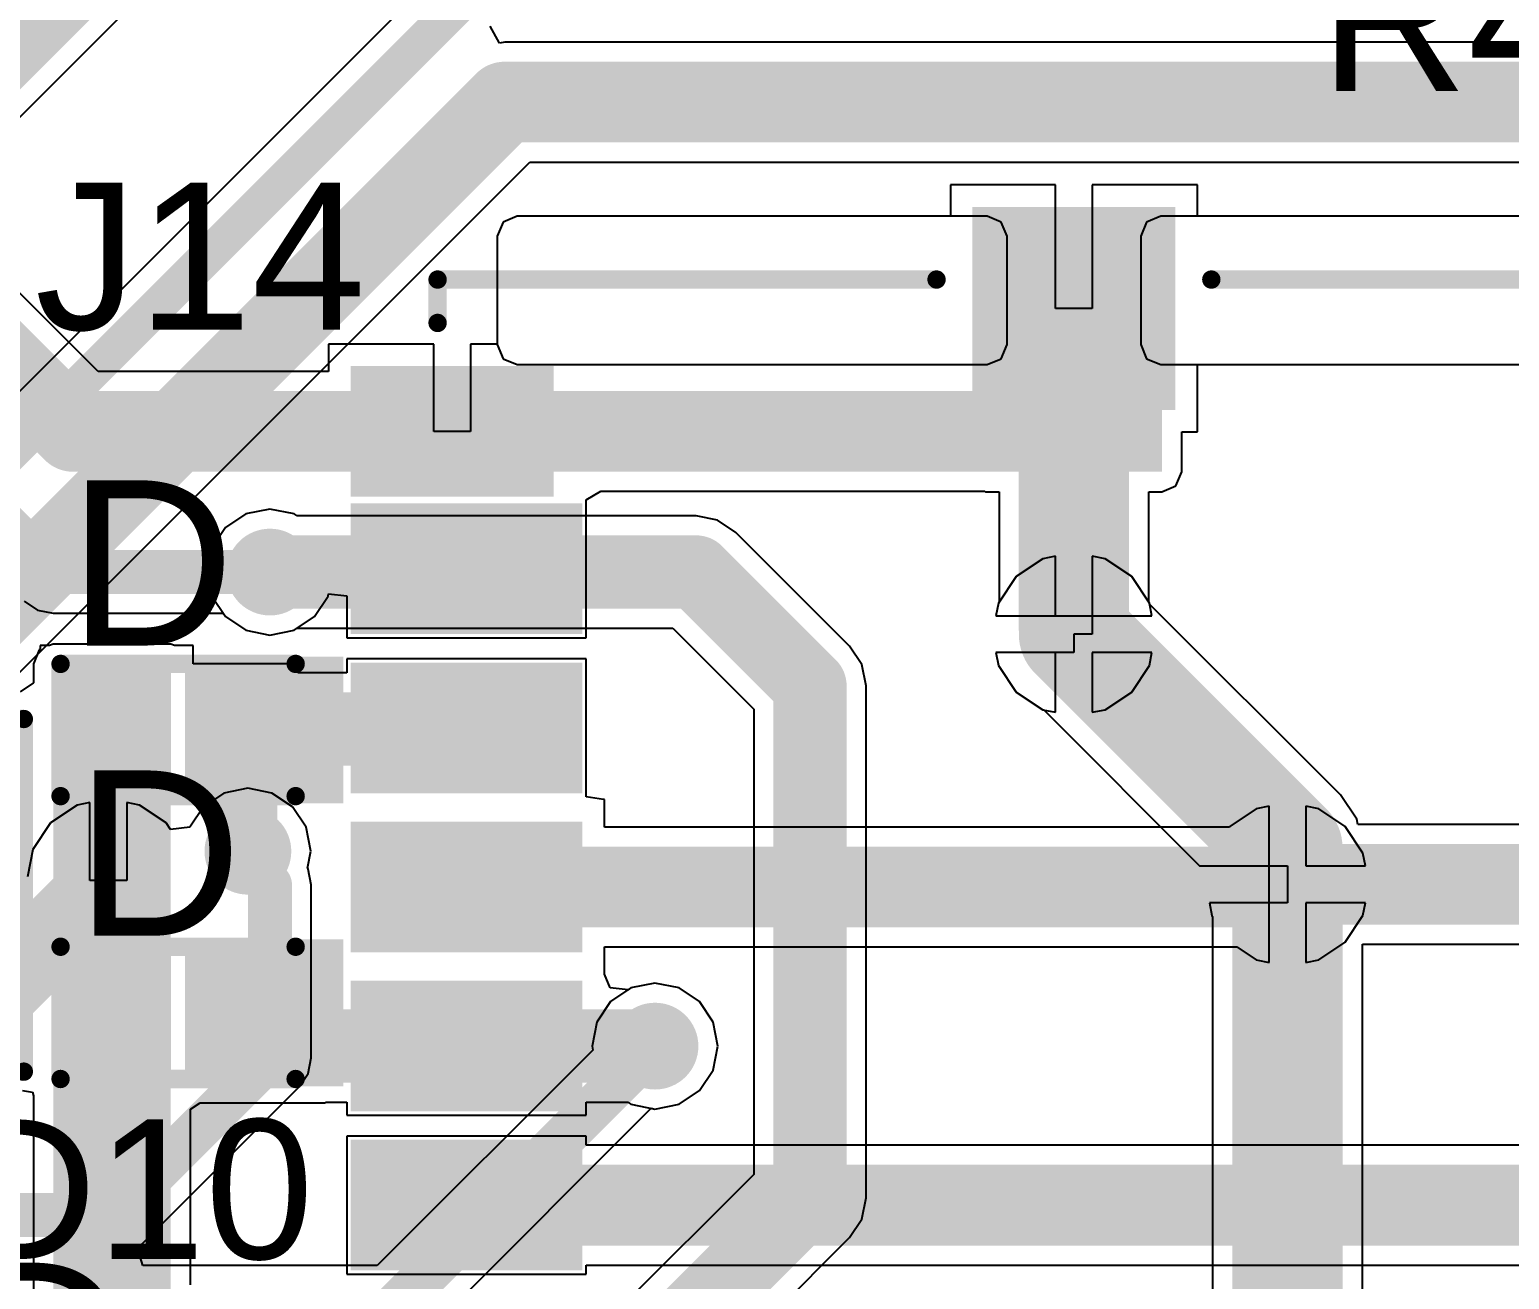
# Model space of a CAD drawing. Header units: millimetres. Extents: x -0.26 to 4.68, y -0.29 to 2.93.
# Drawn here: x 3.8586 to 4.2614, y 0.7964 to 1.1367 of the extents above; entities that cross this region are included whole.
import ezdxf

# ---------------------------------------------------------------- set-up
doc = ezdxf.new("R2010")
doc.units = ezdxf.units.MM
doc.header["$MEASUREMENT"] = 0
for name, color, linetype in [('BottomLayer', 5, 'Continuous'), ('BottomSolder', 6, 'Continuous'), ('TopLayer', 1, 'Continuous'), ('TopOverlay', 2, 'Continuous'), ('TopPaste', 8, 'Continuous'), ('TopSolder', 216, 'Continuous'), ('ViaHoleLayer', 16, 'Continuous')]:
    doc.layers.add(name, color=color, linetype=linetype)
doc.styles.add('Arial', font='arial.ttf', dxfattribs={"height": 0.2})

# ---------------------------------------------------------------- blocks, each defined once
blk = doc.blocks.new('R___0603_75')
at = {"layer": 'TopLayer'}
for points in [[(-0.015, 0.0175), (-0.015, -0.0175), (-0.045, -0.0175), (-0.045, 0.0175)], [(0.045, 0.0175), (0.045, -0.0175), (0.015, -0.0175), (0.015, 0.0175)]]:
    blk.add_hatch(color=1, dxfattribs=at).paths.add_polyline_path(points)
at = {"layer": 'TopPaste'}
for points in [[(-0.015, 0.0175), (-0.015, -0.0175), (-0.045, -0.0175), (-0.045, 0.0175)], [(0.045, 0.0175), (0.045, -0.0175), (0.015, -0.0175), (0.015, 0.0175)]]:
    blk.add_hatch(color=8, dxfattribs=at).paths.add_polyline_path(points)
at = {"layer": 'TopSolder'}
for points in [[(-0.011, 0.0215), (-0.011, -0.0215), (-0.049, -0.0215), (-0.049, 0.0215)], [(0.049, 0.0215), (0.049, -0.0215), (0.011, -0.0215), (0.011, 0.0215)]]:
    blk.add_hatch(color=216, dxfattribs=at).paths.add_polyline_path(points)
at = {"layer": 'TopOverlay', "const_width": 0.005}
for points in [[(-0.048, 0.021), (-0.048, -0.021)], [(-0.048, 0.021), (0.048, 0.021)], [(0.048, 0.021), (0.048, -0.021)], [(-0.048, -0.021), (0.048, -0.021)]]:
    blk.add_lwpolyline(points, dxfattribs=at)
at = {"layer": 'TopOverlay', "const_width": 0.0025}
for points in [[(-0.04925, 0.021, 1), (-0.04675, 0.021, 1)], [(-0.04925, 0.021, 1), (-0.04675, 0.021, 1)], [(0.04675, 0.021, 1), (0.04925, 0.021, 1)], [(0.04675, 0.021, 1), (0.04925, 0.021, 1)], [(-0.04925, -0.021, 1), (-0.04675, -0.021, 1)], [(-0.04925, -0.021, 1), (-0.04675, -0.021, 1)], [(0.04675, -0.021, 1), (0.04925, -0.021, 1)], [(0.04675, -0.021, 1), (0.04925, -0.021, 1)]]:
    blk.add_lwpolyline(points, format="xyb", close=True, dxfattribs=at)
blk = doc.blocks.new('DM3BT_DSF_PEJS_102')
at = {"layer": 'TopLayer'}
for points in [[(0.003937049999999997, 0.26574805), (0.003937050000000003, 0.32086615), (0.03149615, 0.32086615), (0.03149615, 0.26574805)], [(0.04724415, 0.26574805), (0.04724415, 0.32086615), (0.07480325, 0.32086615), (0.07480325, 0.26574805)], [(0.09055125, 0.26574805), (0.09055125, 0.32086615), (0.11811035, 0.32086615), (0.11811035, 0.26574805)], [(0.13385835, 0.26574805), (0.13385835, 0.32086615), (0.16141745, 0.32086615), (0.16141745, 0.26574805)], [(0.17716535, 0.26574805), (0.17716535, 0.32086615), (0.20472445, 0.32086615), (0.20472445, 0.26574805)], [(0.21456695, 0.27362205), (0.21456695, 0.32086615), (0.24212605, 0.32086615), (0.24212605, 0.27362205)], [(0.23818905, 0.15157475), (0.28543315, 0.15157475), (0.28543315, 0.10433065), (0.23818905, 0.10433065)]]:
    blk.add_hatch(color=1, dxfattribs=at).paths.add_polyline_path(points)
at = {"layer": 'TopPaste'}
for points in [[(0.003937049999999997, 0.26574805), (0.003937050000000003, 0.32086615), (0.03149615, 0.32086615), (0.03149615, 0.26574805)], [(0.04724415, 0.26574805), (0.04724415, 0.32086615), (0.07480325, 0.32086615), (0.07480325, 0.26574805)], [(0.09055125, 0.26574805), (0.09055125, 0.32086615), (0.11811035, 0.32086615), (0.11811035, 0.26574805)], [(0.13385835, 0.26574805), (0.13385835, 0.32086615), (0.16141745, 0.32086615), (0.16141745, 0.26574805)], [(0.17716535, 0.26574805), (0.17716535, 0.32086615), (0.20472445, 0.32086615), (0.20472445, 0.26574805)], [(0.21456695, 0.27362205), (0.21456695, 0.32086615), (0.24212605, 0.32086615), (0.24212605, 0.27362205)], [(0.23818905, 0.15157475), (0.28543315, 0.15157475), (0.28543315, 0.10433065), (0.23818905, 0.10433065)]]:
    blk.add_hatch(color=8, dxfattribs=at).paths.add_polyline_path(points)
at = {"layer": 'TopSolder'}
for points in [[(-6.295000000000291e-05, 0.26174805), (-6.294999999999708e-05, 0.32486615), (0.03549615, 0.32486615), (0.03549615, 0.26174805)], [(0.04324415, 0.26174805), (0.04324415, 0.32486615), (0.07880325, 0.32486615), (0.07880325, 0.26174805)], [(0.08655125, 0.26174805), (0.08655125, 0.32486615), (0.12211035, 0.32486615), (0.12211035, 0.26174805)], [(0.12985835, 0.26174805), (0.12985835, 0.32486615), (0.16541745, 0.32486615), (0.16541745, 0.26174805)], [(0.17316535, 0.26174805), (0.17316535, 0.32486615), (0.20872445, 0.32486615), (0.20872445, 0.26174805)], [(0.21056695, 0.26962205), (0.21056695, 0.32486615), (0.24612605, 0.32486615), (0.24612605, 0.26962205)], [(0.23418905, 0.15557475), (0.28943315, 0.15557475), (0.28943315, 0.10033065), (0.23418905, 0.10033065)]]:
    blk.add_hatch(color=216, dxfattribs=at).paths.add_polyline_path(points)
at = {"layer": 'TopOverlay', "const_width": 0.005}
for points in [[(0.2578741, 0.3011811), (0.2696851, 0.3011811)], [(0.2696851, 0.3011811), (0.2696851, 0.1653543)], [(0.2696851, 0.0905511), (0.2696851, -0.0866142)]]:
    blk.add_lwpolyline(points, dxfattribs=at)
at = {"layer": 'TopOverlay', "const_width": 0.0025}
for points in [[(0.2566241, 0.3011811, 1), (0.2591241, 0.3011811, 1)], [(0.2684351, 0.3011811, 1), (0.2709351, 0.3011811, 1)], [(0.2684351, 0.3011811, 1), (0.2709351, 0.3011811, 1)], [(0.2684351, 0.1653543, 1), (0.2709351, 0.1653543, 1)], [(0.2684351, 0.0905511, 1), (0.2709351, 0.0905511, 1)]]:
    blk.add_lwpolyline(points, format="xyb", close=True, dxfattribs=at)
blk = doc.blocks.new('DFN1006_2L__123')
at = {"layer": 'TopLayer'}
for points in [[(-0.02755905, 0.01299215), (-0.00590555, 0.01299215), (-0.00590555, -0.01299215), (-0.02755905, -0.01299215)], [(0.00590555, 0.01299215), (0.02755905, 0.01299215), (0.02755905, -0.01299215), (0.00590555, -0.01299215)]]:
    blk.add_hatch(color=1, dxfattribs=at).paths.add_polyline_path(points)
at = {"layer": 'TopOverlay'}
blk.add_hatch(color=2, dxfattribs=at).paths.add_polyline_path([(-0.0450006, -0.02), (-0.0320006, -0.02), (-0.0320006, 0.02), (-0.0450006, 0.02)])
at = {"layer": 'TopPaste'}
for points in [[(-0.02755905, 0.01299215), (-0.00590555, 0.01299215), (-0.00590555, -0.01299215), (-0.02755905, -0.01299215)], [(0.00590555, 0.01299215), (0.02755905, 0.01299215), (0.02755905, -0.01299215), (0.00590555, -0.01299215)]]:
    blk.add_hatch(color=8, dxfattribs=at).paths.add_polyline_path(points)
at = {"layer": 'TopSolder'}
for points in [[(-0.03155905, 0.01699215), (-0.00190555, 0.01699215), (-0.00190555, -0.01699215), (-0.03155905, -0.01699215)], [(0.00190555, 0.01699215), (0.03155905, 0.01699215), (0.03155905, -0.01699215), (0.00190555, -0.01699215)]]:
    blk.add_hatch(color=216, dxfattribs=at).paths.add_polyline_path(points)
at = {"layer": 'TopOverlay', "const_width": 0.005}
for points in [[(-0.032, 0.018), (-0.032, -0.018)], [(0.032, 0.018), (-0.032, 0.018)], [(0.032, 0.018), (0.032, -0.018)], [(0.032, -0.018), (-0.032, -0.018)]]:
    blk.add_lwpolyline(points, dxfattribs=at)
at = {"layer": 'TopOverlay', "const_width": 0.0025}
for points in [[(-0.03325, 0.018, 1), (-0.03075, 0.018, 1)], [(-0.03325, 0.018, 1), (-0.03075, 0.018, 1)], [(0.03075, 0.018, 1), (0.03325, 0.018, 1)], [(0.03075, 0.018, 1), (0.03325, 0.018, 1)], [(-0.03325, -0.018, 1), (-0.03075, -0.018, 1)], [(-0.03325, -0.018, 1), (-0.03075, -0.018, 1)], [(0.03075, -0.018, 1), (0.03325, -0.018, 1)], [(0.03075, -0.018, 1), (0.03325, -0.018, 1)]]:
    blk.add_lwpolyline(points, format="xyb", close=True, dxfattribs=at)
blk = doc.blocks.new('DFN1006_2L__124')
at = {"layer": 'TopLayer'}
for points in [[(-0.02755905, 0.01299215), (-0.00590555, 0.01299215), (-0.00590555, -0.01299215), (-0.02755905, -0.01299215)], [(0.00590555, 0.01299215), (0.02755905, 0.01299215), (0.02755905, -0.01299215), (0.00590555, -0.01299215)]]:
    blk.add_hatch(color=1, dxfattribs=at).paths.add_polyline_path(points)
at = {"layer": 'TopOverlay'}
blk.add_hatch(color=2, dxfattribs=at).paths.add_polyline_path([(-0.0450006, -0.0200004), (-0.0320006, -0.0200004), (-0.0320006, 0.0199996), (-0.0450006, 0.0199996)])
at = {"layer": 'TopPaste'}
for points in [[(-0.02755905, 0.01299215), (-0.00590555, 0.01299215), (-0.00590555, -0.01299215), (-0.02755905, -0.01299215)], [(0.00590555, 0.01299215), (0.02755905, 0.01299215), (0.02755905, -0.01299215), (0.00590555, -0.01299215)]]:
    blk.add_hatch(color=8, dxfattribs=at).paths.add_polyline_path(points)
at = {"layer": 'TopSolder'}
for points in [[(-0.03155905, 0.01699215), (-0.00190555, 0.01699215), (-0.00190555, -0.01699215), (-0.03155905, -0.01699215)], [(0.00190555, 0.01699215), (0.03155905, 0.01699215), (0.03155905, -0.01699215), (0.00190555, -0.01699215)]]:
    blk.add_hatch(color=216, dxfattribs=at).paths.add_polyline_path(points)
at = {"layer": 'TopOverlay', "const_width": 0.005}
for points in [[(-0.032, 0.018), (-0.032, -0.018)], [(0.032, 0.018), (-0.032, 0.018)], [(0.032, 0.018), (0.032, -0.018)], [(0.032, -0.018), (-0.032, -0.018)]]:
    blk.add_lwpolyline(points, dxfattribs=at)
at = {"layer": 'TopOverlay', "const_width": 0.0025}
for points in [[(-0.03325, 0.018, 1), (-0.03075, 0.018, 1)], [(-0.03325, 0.018, 1), (-0.03075, 0.018, 1)], [(0.03075, 0.018, 1), (0.03325, 0.018, 1)], [(0.03075, 0.018, 1), (0.03325, 0.018, 1)], [(-0.03325, -0.018, 1), (-0.03075, -0.018, 1)], [(-0.03325, -0.018, 1), (-0.03075, -0.018, 1)], [(0.03075, -0.018, 1), (0.03325, -0.018, 1)], [(0.03075, -0.018, 1), (0.03325, -0.018, 1)]]:
    blk.add_lwpolyline(points, format="xyb", close=True, dxfattribs=at)

msp = doc.modelspace()

# ---------------------------------------------------------------- hatches: boundary and pattern name
at = {"layer": 'BottomLayer'}
h = msp.add_hatch(color=5, dxfattribs=at)
edge = h.paths.add_edge_path()
edge.add_arc((3.924, 0.989), 0.011811, 0, 360)
h = msp.add_hatch(color=5, dxfattribs=at)
edge = h.paths.add_edge_path()
edge.add_arc((4.1428699, 0.9720668), 0.011811, 0, 360)
h = msp.add_hatch(color=5, dxfattribs=at)
edge = h.paths.add_edge_path()
edge.add_arc((3.918, 0.913), 0.011811, 0, 360)
h = msp.add_hatch(color=5, dxfattribs=at)
edge = h.paths.add_edge_path()
edge.add_arc((3.88, 0.905), 0.011811, 0, 360)
h = msp.add_hatch(color=5, dxfattribs=at)
edge = h.paths.add_edge_path()
edge.add_arc((4.201, 0.904), 0.011811, 0, 360)
h = msp.add_hatch(color=5, dxfattribs=at)
edge = h.paths.add_edge_path()
edge.add_arc((4.0288226, 0.8599486), 0.011811, 0, 360)
at = {"layer": 'BottomSolder'}
h = msp.add_hatch(color=6, dxfattribs=at)
edge = h.paths.add_edge_path()
edge.add_arc((3.924, 0.989), 0.0059055, 0, 360)
h = msp.add_hatch(color=6, dxfattribs=at)
edge = h.paths.add_edge_path()
edge.add_arc((4.1428699, 0.9720668), 0.0059055, 0, 360)
h = msp.add_hatch(color=6, dxfattribs=at)
edge = h.paths.add_edge_path()
edge.add_arc((3.918, 0.913), 0.0059055, 0, 360)
h = msp.add_hatch(color=6, dxfattribs=at)
edge = h.paths.add_edge_path()
edge.add_arc((3.88, 0.905), 0.0059055, 0, 360)
h = msp.add_hatch(color=6, dxfattribs=at)
edge = h.paths.add_edge_path()
edge.add_arc((4.201, 0.904), 0.0059055, 0, 360)
h = msp.add_hatch(color=6, dxfattribs=at)
edge = h.paths.add_edge_path()
edge.add_arc((4.0288226, 0.8599486), 0.0059055, 0, 360)
at = {"layer": 'TopLayer'}
for points in [[(4.1188226, 1.0162951), (4.1668226, 1.0162951), (4.1668226, 1.0419485), (4.1188226, 1.0419485)], [(3.865, 0.71), (3.897, 0.71), (3.897, 0.964), (3.865, 0.964)], [(3.905, 0.8499605), (3.939, 0.8499605), (3.939, 0.8839605), (3.905, 0.8839605)]]:
    msp.add_hatch(color=1, dxfattribs=at).paths.add_polyline_path(points)
h = msp.add_hatch(color=1, dxfattribs=at)
edge = h.paths.add_edge_path()
edge.add_arc((3.924, 0.989), 0.011811, 0, 360)
h = msp.add_hatch(color=1, dxfattribs=at)
edge = h.paths.add_edge_path()
edge.add_arc((4.1428699, 0.9720668), 0.011811, 0, 360)
h = msp.add_hatch(color=1, dxfattribs=at)
edge = h.paths.add_edge_path()
edge.add_arc((3.918, 0.913), 0.011811, 0, 360)
h = msp.add_hatch(color=1, dxfattribs=at)
edge = h.paths.add_edge_path()
edge.add_arc((3.88, 0.905), 0.011811, 0, 360)
h = msp.add_hatch(color=1, dxfattribs=at)
edge = h.paths.add_edge_path()
edge.add_arc((4.201, 0.904), 0.011811, 0, 360)
h = msp.add_hatch(color=1, dxfattribs=at)
edge = h.paths.add_edge_path()
edge.add_arc((4.0288226, 0.8599486), 0.011811, 0, 360)
at = {"layer": 'TopSolder'}
h = msp.add_hatch(color=216, dxfattribs=at)
edge = h.paths.add_edge_path()
edge.add_arc((3.924, 0.989), 0.0059055, 0, 360)
h = msp.add_hatch(color=216, dxfattribs=at)
edge = h.paths.add_edge_path()
edge.add_arc((4.1428699, 0.9720668), 0.0059055, 0, 360)
h = msp.add_hatch(color=216, dxfattribs=at)
edge = h.paths.add_edge_path()
edge.add_arc((3.918, 0.913), 0.0059055, 0, 360)
h = msp.add_hatch(color=216, dxfattribs=at)
edge = h.paths.add_edge_path()
edge.add_arc((3.88, 0.905), 0.0059055, 0, 360)
h = msp.add_hatch(color=216, dxfattribs=at)
edge = h.paths.add_edge_path()
edge.add_arc((4.201, 0.904), 0.0059055, 0, 360)
h = msp.add_hatch(color=216, dxfattribs=at)
edge = h.paths.add_edge_path()
edge.add_arc((4.0288226, 0.8599486), 0.0059055, 0, 360)
at = {"layer": 'ViaHoleLayer'}
h = msp.add_hatch(color=16, dxfattribs=at)
edge = h.paths.add_edge_path()
edge.add_arc((3.924, 0.989), 0.0059055, 0, 360)
h = msp.add_hatch(color=16, dxfattribs=at)
edge = h.paths.add_edge_path()
edge.add_arc((4.1428699, 0.9720668), 0.0059055, 0, 360)
h = msp.add_hatch(color=16, dxfattribs=at)
edge = h.paths.add_edge_path()
edge.add_arc((3.918, 0.913), 0.0059055, 0, 360)
h = msp.add_hatch(color=16, dxfattribs=at)
edge = h.paths.add_edge_path()
edge.add_arc((3.88, 0.905), 0.0059055, 0, 360)
h = msp.add_hatch(color=16, dxfattribs=at)
edge = h.paths.add_edge_path()
edge.add_arc((4.201, 0.904), 0.0059055, 0, 360)
h = msp.add_hatch(color=16, dxfattribs=at)
edge = h.paths.add_edge_path()
edge.add_arc((4.0288226, 0.8599486), 0.0059055, 0, 360)

# ---------------------------------------------------------------- linework, layer by layer
at = {"layer": 'BottomLayer'}
for p, q in [((4.2422607, 1.4246799), (3.8267767, 1.0091959)), ((3.814484, 1.0714132), (3.8825963, 1.1395255)), ((3.9864554, 1.1329651), (3.9839923, 1.1375731)), ((3.9879486, 1.1332621), (3.9864554, 1.1329651)), ((4.3036659, 1.1332621), (3.9879486, 1.1332621)), ((3.8124745, 0.9184037), (3.9947059, 1.1006351)), ((3.9947059, 1.1006351), (4.3036659, 1.1006351)), ((3.9874682, 1.0842716), (3.9858831, 1.0804447)), ((3.9912951, 1.0858567), (3.9874682, 1.0842716)), ((4.1192478, 1.0858567), (3.9912951, 1.0858567)), ((4.1230747, 1.0842716), (4.1192478, 1.0858567)), ((4.1246598, 1.0804447), (4.1230747, 1.0842716)), ((4.162665, 1.0842716), (4.1610799, 1.0804447)), ((4.1664919, 1.0858567), (4.162665, 1.0842716)), ((4.3082242, 1.0858567), (4.1664919, 1.0858567)), ((3.9858831, 1.0804447), (3.9858831, 1.0509172)), ((4.1246598, 1.0509172), (4.1246598, 1.0804447)), ((4.1610799, 1.0804447), (4.1610799, 1.0509172)), ((3.9858831, 1.0509172), (3.9874682, 1.0470903)), ((4.1230747, 1.0470903), (4.1246598, 1.0509172)), ((4.1610799, 1.0509172), (4.162665, 1.0470903)), ((3.9874682, 1.0470903), (3.9912951, 1.0455052)), ((3.9912951, 1.0455052), (4.1192478, 1.0455052)), ((4.1192478, 1.0455052), (4.1230747, 1.0470903)), ((4.162665, 1.0470903), (4.1664919, 1.0455052)), ((4.1664919, 1.0455052), (4.3082242, 1.0455052)), ((3.9174407, 1.0048356), (3.91188, 1.00112)), ((3.924, 1.0061403), (3.9174407, 1.0048356)), ((3.9305593, 1.0048356), (3.924, 1.0061403)), ((3.93137, 1.0042939), (3.9305593, 1.0048356)), ((4.04, 1.0042939), (3.93137, 1.0042939)), ((4.0458527, 1.0031297), (4.04, 1.0042939)), ((4.0508144, 0.9998144), (4.0458527, 1.0031297)), ((3.91188, 1.00112), (3.9081644, 0.9955593)), ((4.0818144, 0.9688144), (4.0508144, 0.9998144)), ((3.9081644, 0.9955593), (3.9068597, 0.989)), ((4.1343597, 0.9926123), (4.127145, 0.9877917)), ((4.1378699, 0.9933105), (4.1343597, 0.9926123)), ((4.1378699, 0.9770668), (4.1378699, 0.9933105)), ((4.1513801, 0.9926123), (4.1478699, 0.9933105)), ((4.1478699, 0.9933105), (4.1478699, 0.9720668)), ((4.1585948, 0.9877917), (4.1513801, 0.9926123)), ((3.9068597, 0.989), (3.9081644, 0.9824407)), ((4.127145, 0.9877917), (4.1223244, 0.980577)), ((4.1634154, 0.980577), (4.1585948, 0.9877917)), ((3.9081644, 0.9824407), (3.91188, 0.97688)), ((4.1223244, 0.980577), (4.1216262, 0.9770668)), ((4.1634694, 0.9803057), (4.1634154, 0.980577)), ((4.2154192, 0.9283559), (4.1634694, 0.9803057)), ((3.91188, 0.97688), (3.9174407, 0.9731644)), ((4.1216262, 0.9770668), (4.1378699, 0.9770668)), ((3.9174407, 0.9731644), (3.924, 0.9718597)), ((3.924, 0.9718597), (3.9305593, 0.9731644)), ((3.9305593, 0.9731644), (3.93137, 0.9737061)), ((3.93137, 0.9737061), (4.0336651, 0.9737061)), ((4.0336651, 0.9737061), (4.0557061, 0.9516651)), ((4.1478699, 0.9720668), (4.1428699, 0.9720668)), ((4.1428699, 0.9720668), (4.1428699, 0.9670668)), ((4.0851297, 0.9638527), (4.0818144, 0.9688144)), ((4.1428699, 0.9670668), (4.1216262, 0.9670668)), ((4.1216262, 0.9670668), (4.1223244, 0.9635566)), ((4.0862939, 0.958), (4.0851297, 0.9638527)), ((4.1223244, 0.9635566), (4.127145, 0.9563419)), ((4.0862939, 0.8186928), (4.0862939, 0.958)), ((4.127145, 0.9563419), (4.1343597, 0.9515213)), ((4.0557061, 0.9516651), (4.0557061, 0.8250277)), ((4.1343597, 0.9515213), (4.134631, 0.9514673)), ((4.134631, 0.9514673), (4.1770983, 0.909)), ((3.9114407, 0.9288356), (3.90588, 0.92512)), ((3.918, 0.9301403), (3.9114407, 0.9288356)), ((3.9245593, 0.9288356), (3.918, 0.9301403)), ((3.93012, 0.92512), (3.9245593, 0.9288356)), ((4.2198396, 0.9217403), (4.2154192, 0.9283559)), ((3.8714898, 0.9255455), (3.8642751, 0.9207249)), ((3.875, 0.9262437), (3.8714898, 0.9255455)), ((3.875, 0.905), (3.875, 0.9262437)), ((3.8885102, 0.9255455), (3.885, 0.9262437)), ((3.885, 0.9262437), (3.885, 0.905)), ((3.8957249, 0.9207249), (3.8885102, 0.9255455)), ((3.90588, 0.92512), (3.9021644, 0.9195594)), ((3.9338356, 0.9195593), (3.93012, 0.92512)), ((3.8642751, 0.9207249), (3.8594545, 0.9135102)), ((3.8969373, 0.9189103), (3.8957249, 0.9207249)), ((3.9021644, 0.9195594), (3.8969373, 0.9189103)), ((3.9351403, 0.913), (3.9338356, 0.9195593)), ((4.2201234, 0.9203135), (4.2198396, 0.9217403)), ((4.3162427, 0.9203135), (4.2201234, 0.9203135)), ((3.8594545, 0.9135102), (3.8579684, 0.9060392)), ((3.9342179, 0.9083625), (3.9351403, 0.913)), ((3.9343618, 0.9081471), (3.9342179, 0.9083625)), ((3.9352156, 0.9038551), (3.9343618, 0.9081471)), ((4.1770983, 0.909), (4.201, 0.909)), ((4.201, 0.909), (4.201, 0.899)), ((3.885, 0.905), (3.875, 0.905)), ((3.9352155, 0.9038546), (3.9352156, 0.9038551)), ((3.9352155, 0.8567735), (3.9352155, 0.9038546)), ((4.201, 0.899), (4.1797563, 0.899)), ((4.1797563, 0.899), (4.1804545, 0.8954898)), ((4.1804545, 0.8954898), (4.1806082, 0.8952598)), ((4.1806082, 0.8952598), (4.1806082, 0.755179)), ((4.2213918, 0.7467324), (4.2213918, 0.8876865)), ((4.2213918, 0.8876865), (4.323, 0.8876865)), ((4.0222633, 0.8757842), (4.0167026, 0.8720686)), ((4.0288226, 0.8770889), (4.0222633, 0.8757842)), ((4.0353819, 0.8757842), (4.0288226, 0.8770889)), ((4.0409426, 0.8720686), (4.0353819, 0.8757842)), ((4.0167026, 0.8720686), (4.012987, 0.8665079)), ((4.0446582, 0.8665079), (4.0409426, 0.8720686)), ((4.012987, 0.8665079), (4.0116823, 0.8599486)), ((4.0459629, 0.8599486), (4.0446582, 0.8665079)), ((4.0118945, 0.8588816), (3.9532283, 0.8002155)), ((4.0116823, 0.8599486), (4.0118945, 0.8588816)), ((4.0446582, 0.8533893), (4.0459629, 0.8599486)), ((3.9343618, 0.852481), (3.9352156, 0.856773)), ((3.9352156, 0.856773), (3.9352155, 0.8567735)), ((3.9319306, 0.8488424), (3.9343618, 0.852481)), ((4.0409426, 0.8478286), (4.0446582, 0.8533893)), ((3.8891576, 0.8060694), (3.9319303, 0.8488422)), ((3.9319303, 0.8488422), (3.9319306, 0.8488424)), ((4.0353819, 0.844113), (4.0409426, 0.8478286)), ((3.9658046, 0.7810694), (4.0277556, 0.8430205)), ((4.0277556, 0.8430205), (4.0288226, 0.8428083)), ((4.0288226, 0.8428083), (4.0353819, 0.844113)), ((4.0557061, 0.8250277), (4.0193714, 0.788693)), ((4.0851297, 0.8128401), (4.0862939, 0.8186928)), ((4.0818144, 0.8078784), (4.0851297, 0.8128401)), ((3.8878797, 0.8052155), (3.8891576, 0.8060694)), ((4.0410002, 0.7670642), (4.0818144, 0.8078784)), ((3.8893964, 0.8002155), (3.8878797, 0.8052155)), ((3.9532283, 0.8002155), (3.8893964, 0.8002155))]:
    msp.add_line(p, q, dxfattribs=at)
for points, const_width in [([(3.831, 0.999), (4.5658226, 1.7338226)], 0.01), ([(3.8029486, 1.0829486), (3.874, 1.154)], 0.022), ([(3.798, 0.927), (3.9879486, 1.1169486)], 0.022), ([(3.9879486, 1.1169486), (4.3078226, 1.1169486)], 0.022), ([(3.924, 0.989), (4.04, 0.989)], 0.02), ([(4.04, 0.989), (4.071, 0.958)], 0.02), ([(4.1428699, 0.9720668), (4.201, 0.9139367)], 0.03), ([(4.071, 0.8186928), (4.071, 0.958)], 0.02), ([(4.201, 0.904), (4.201, 0.9139367)], 0.03), ([(3.918, 0.9098551), (3.918, 0.913)], 0.012), ([(4.201, 0.7467324), (4.201, 0.904)], 0.03), ([(3.845, 0.87), (3.88, 0.905)], 0.022), ([(3.918, 0.9098551), (3.924, 0.9038551)], 0.012), ([(4.201, 0.904), (4.323, 0.904)], 0.022), ([(3.924, 0.856773), (3.924, 0.9038551)], 0.012), ([(3.881227, 0.814), (3.924, 0.856773)], 0.012), ([(3.957874, 0.789), (4.0288107, 0.8599367)], 0.012), ([(4.0288107, 0.8599367), (4.0288107, 0.8599486)], 0.012), ([(4.0249744, 0.7726672), (4.071, 0.8186928)], 0.02), ([(3.655, 0.814), (3.881227, 0.814)], 0.012)]:
    msp.add_lwpolyline(points, dxfattribs=dict(at, const_width=const_width))
for points, const_width in [([(3.9824486, 1.1169486, 1), (3.9934486, 1.1169486, 1)], 0.011), ([(3.9824486, 1.1169486, 1), (3.9934486, 1.1169486, 1)], 0.011), ([(3.919, 0.989, 1), (3.929, 0.989, 1)], 0.01), ([(4.035, 0.989, 1), (4.045, 0.989, 1)], 0.01), ([(4.035, 0.989, 1), (4.045, 0.989, 1)], 0.01), ([(4.1353699, 0.9720668, 1), (4.1503699, 0.9720668, 1)], 0.015), ([(4.066, 0.958, 1), (4.076, 0.958, 1)], 0.01), ([(4.066, 0.958, 1), (4.076, 0.958, 1)], 0.01), ([(4.1935, 0.9139367, 1), (4.2085, 0.9139367, 1)], 0.015), ([(4.1935, 0.9139367, 1), (4.2085, 0.9139367, 1)], 0.015), ([(3.915, 0.913, 1), (3.921, 0.913, 1)], 0.006), ([(4.1935, 0.904, 1), (4.2085, 0.904, 1)], 0.015), ([(4.1935, 0.904, 1), (4.2085, 0.904, 1)], 0.015), ([(3.8745, 0.905, 1), (3.8855, 0.905, 1)], 0.011), ([(3.915, 0.9098551, 1), (3.921, 0.9098551, 1)], 0.006), ([(3.915, 0.9098551, 1), (3.921, 0.9098551, 1)], 0.006), ([(4.1955, 0.904, 1), (4.2065, 0.904, 1)], 0.011), ([(3.921, 0.9038551, 1), (3.927, 0.9038551, 1)], 0.006), ([(3.921, 0.9038551, 1), (3.927, 0.9038551, 1)], 0.006), ([(3.921, 0.856773, 1), (3.927, 0.856773, 1)], 0.006), ([(3.921, 0.856773, 1), (3.927, 0.856773, 1)], 0.006), ([(4.0258107, 0.8599486, 1), (4.0318107, 0.8599486, 1)], 0.006), ([(4.0258107, 0.8599367, 1), (4.0318107, 0.8599367, 1)], 0.006), ([(4.0258107, 0.8599367, 1), (4.0318107, 0.8599367, 1)], 0.006), ([(4.066, 0.8186928, 1), (4.076, 0.8186928, 1)], 0.01), ([(4.066, 0.8186928, 1), (4.076, 0.8186928, 1)], 0.01), ([(3.878227, 0.814, 1), (3.884227, 0.814, 1)], 0.006), ([(3.878227, 0.814, 1), (3.884227, 0.814, 1)], 0.006)]:
    msp.add_lwpolyline(points, format="xyb", close=True, dxfattribs=dict(at, const_width=const_width))
at = {"layer": 'TopLayer'}
for p, q in [((4.1378699, 1.0943817), (4.1092479, 1.0943817)), ((4.1092479, 1.0943817), (4.1092479, 1.0858567)), ((4.1378699, 1.0607599), (4.1378699, 1.0943817)), ((4.1764919, 1.0943817), (4.1478699, 1.0943817)), ((4.1478699, 1.0943817), (4.1478699, 1.0607599)), ((4.1764919, 1.0858567), (4.1764919, 1.0943817)), ((3.9874682, 1.0842716), (3.9858831, 1.0804447)), ((3.9912951, 1.0858567), (3.9874682, 1.0842716)), ((4.1092479, 1.0858567), (3.9912951, 1.0858567)), ((4.3082242, 1.0858567), (4.1764919, 1.0858567)), ((3.9858831, 1.0804447), (3.9858831, 1.0510746)), ((3.8772334, 1.0436086), (3.8521361, 1.0687059)), ((4.1478699, 1.0607599), (4.1378699, 1.0607599)), ((3.9685787, 1.0510746), (3.9399565, 1.0510746)), ((3.9399565, 1.0510746), (3.9399565, 1.0436086)), ((3.9685787, 1.0272949), (3.9685787, 1.0510746)), ((3.9858831, 1.0510746), (3.9785787, 1.0510746)), ((3.9785787, 1.0510746), (3.9785787, 1.0272949)), ((3.9399565, 1.0436086), (3.8772334, 1.0436086)), ((4.1764919, 1.0271377), (4.1764919, 1.0455052)), ((4.1764919, 1.0455052), (4.3082242, 1.0455052)), ((3.9785787, 1.0272949), (3.9685787, 1.0272949)), ((4.1722346, 1.0162951), (4.1722346, 1.0271377)), ((4.1722346, 1.0271377), (4.1764919, 1.0271377)), ((4.1706495, 1.0124682), (4.1722346, 1.0162951)), ((4.1668226, 1.0108831), (4.1706495, 1.0124682)), ((4.0100745, 1.0086729), (4.0141183, 1.0109816)), ((4.0100745, 0.971114), (4.0100745, 1.0086729)), ((4.0141183, 1.0109816), (4.1185848, 1.0109816)), ((4.1185848, 1.0109816), (4.1188226, 1.0108831)), ((4.1188226, 1.0108831), (4.1224781, 1.0108831)), ((4.1224781, 1.0108831), (4.1224781, 0.980807)), ((4.1632617, 0.980807), (4.1632617, 1.0108831)), ((4.1632617, 1.0108831), (4.1668226, 1.0108831)), ((3.9398356, 0.9824407), (3.9399565, 0.9830485)), ((3.9399565, 0.9830485), (3.9449565, 0.982556)), ((3.8570694, 0.9810694), (3.860708, 0.9786382)), ((3.93612, 0.97688), (3.9398356, 0.9824407)), ((3.9449565, 0.982556), (3.9449565, 0.971114)), ((4.1223244, 0.980577), (4.1216262, 0.9770668)), ((4.1224781, 0.980807), (4.1223244, 0.980577)), ((4.1634154, 0.980577), (4.1632617, 0.980807)), ((4.1641136, 0.9770668), (4.1634154, 0.980577)), ((3.860708, 0.9786382), (3.865, 0.9777845)), ((3.865, 0.9777845), (3.9112756, 0.9777845)), ((3.9112756, 0.9777845), (3.91188, 0.97688)), ((3.91188, 0.97688), (3.9174407, 0.9731644)), ((3.9305593, 0.9731644), (3.93612, 0.97688)), ((4.1216262, 0.9770668), (4.1641136, 0.9770668)), ((3.9174407, 0.9731644), (3.924, 0.9718597)), ((3.924, 0.9718597), (3.9305593, 0.9731644)), ((3.9449565, 0.971114), (4.0100745, 0.971114)), ((3.8611731, 0.9678269), (3.859588, 0.964)), ((3.861441, 0.9679379), (3.8611731, 0.9678269)), ((3.8639862, 0.9689921), (3.861441, 0.9689921)), ((3.861441, 0.9689921), (3.861441, 0.9679379)), ((3.865, 0.969412), (3.8639862, 0.9689921)), ((3.897, 0.969412), (3.865, 0.969412)), ((3.8980138, 0.9689921), (3.897, 0.969412)), ((3.9030944, 0.9689921), (3.8980138, 0.9689921)), ((3.9030944, 0.9639921), (3.9030944, 0.9689921)), ((4.1378699, 0.9670668), (4.1216262, 0.9670668)), ((4.1216262, 0.9670668), (4.1223244, 0.9635566)), ((4.1378699, 0.9508231), (4.1378699, 0.9670668)), ((4.1641136, 0.9670668), (4.1478699, 0.9670668)), ((4.1478699, 0.9670668), (4.1478699, 0.9508231)), ((4.1634154, 0.9635566), (4.1641136, 0.9670668)), ((3.859588, 0.964), (3.859588, 0.9588095)), ((3.931559, 0.9639921), (3.9030944, 0.9639921)), ((3.931559, 0.9615872), (3.931559, 0.9639921)), ((4.0100745, 0.965366), (3.9449565, 0.965366)), ((3.9449565, 0.965366), (3.9449565, 0.9615872)), ((4.0100745, 0.9278071), (4.0100745, 0.965366)), ((4.1223244, 0.9635566), (4.127145, 0.9563419)), ((4.1585948, 0.9563419), (4.1634154, 0.9635566)), ((3.859588, 0.9588095), (3.8559999, 0.956412)), ((3.9449565, 0.9615872), (3.931559, 0.9615872)), ((4.127145, 0.9563419), (4.1343597, 0.9515213)), ((4.1513801, 0.9515213), (4.1585948, 0.9563419)), ((4.1343597, 0.9515213), (4.1378699, 0.9508231)), ((4.1478699, 0.9508231), (4.1513801, 0.9515213)), ((4.0147647, 0.9270589), (4.0100745, 0.9278071)), ((4.0150745, 0.9270589), (4.0147647, 0.9270589)), ((4.0150745, 0.9195929), (4.0150745, 0.9270589)), ((4.1924898, 0.9245455), (4.1852751, 0.9197249)), ((4.196, 0.9252437), (4.1924898, 0.9245455)), ((4.196, 0.904), (4.196, 0.9252437)), ((4.2095102, 0.9245455), (4.206, 0.9252437)), ((4.206, 0.9252437), (4.206, 0.909)), ((4.2167249, 0.9197249), (4.2095102, 0.9245455)), ((4.1851869, 0.9195929), (4.0150745, 0.9195929)), ((4.1852751, 0.9197249), (4.1851869, 0.9195929)), ((4.2215455, 0.9125102), (4.2167249, 0.9197249)), ((4.2222437, 0.909), (4.2215455, 0.9125102)), ((4.206, 0.909), (4.2222437, 0.909)), ((4.196, 0.8827563), (4.196, 0.904)), ((4.2222437, 0.899), (4.206, 0.899)), ((4.206, 0.899), (4.206, 0.8827563)), ((4.2215455, 0.8954898), (4.2222437, 0.899)), ((4.2167249, 0.8882751), (4.2215455, 0.8954898)), ((4.0150745, 0.8795), (4.0150745, 0.8869659)), ((4.0150745, 0.8869659), (4.1872345, 0.8869659)), ((4.1872345, 0.8869659), (4.1924898, 0.8834545)), ((4.2095102, 0.8834545), (4.2167249, 0.8882751)), ((4.1924898, 0.8834545), (4.196, 0.8827563)), ((4.206, 0.8827563), (4.2095102, 0.8834545)), ((4.0150746, 0.8795), (4.0150745, 0.8795)), ((4.0166433, 0.8758436), (4.0150746, 0.8795)), ((4.0215155, 0.8752845), (4.0166433, 0.8758436)), ((4.0222633, 0.8757842), (4.0215155, 0.8752845)), ((4.0288226, 0.8770889), (4.0222633, 0.8757842)), ((4.0353819, 0.8757842), (4.0288226, 0.8770889)), ((4.0409426, 0.8720686), (4.0353819, 0.8757842)), ((4.0446582, 0.8665079), (4.0409426, 0.8720686)), ((4.0459629, 0.8599486), (4.0446582, 0.8665079)), ((4.0446582, 0.8533893), (4.0459629, 0.8599486)), ((4.0409426, 0.8478286), (4.0446582, 0.8533893)), ((3.856625, 0.8479088), (3.8593598, 0.8474047)), ((3.8593598, 0.8474047), (3.859588, 0.8464506)), ((3.859588, 0.8464506), (3.859588, 0.71)), ((4.0353819, 0.844113), (4.0409426, 0.8478286)), ((3.902412, 0.8428192), (3.9050001, 0.8445485)), ((3.902412, 0.7949921), (3.902412, 0.8428192)), ((3.9050001, 0.8445485), (3.939, 0.8445485)), ((3.939, 0.8445485), (3.9392851, 0.8446666)), ((3.9392851, 0.8446666), (3.9449565, 0.8446666)), ((3.9449565, 0.8446666), (3.9449565, 0.8411928)), ((4.0100745, 0.8411928), (4.0100745, 0.8446666)), ((4.0100745, 0.8446666), (4.0214348, 0.8446666)), ((4.0214348, 0.8446666), (4.0222633, 0.844113)), ((4.0222633, 0.844113), (4.0288226, 0.8428083)), ((4.0288226, 0.8428083), (4.0353819, 0.844113)), ((3.9449565, 0.8411928), (4.0100745, 0.8411928)), ((4.0100745, 0.8354447), (3.9449565, 0.8354447)), ((3.9449565, 0.8354447), (3.9449565, 0.7978857)), ((4.0100745, 0.8329787), (4.0100745, 0.8354447)), ((4.2757819, 0.8329787), (4.0100745, 0.8329787)), ((3.9449565, 0.7978857), (4.0100745, 0.7978857)), ((4.0100745, 0.7978857), (4.0100745, 0.8003517)), ((4.0100745, 0.8003517), (4.2825392, 0.8003517))]:
    msp.add_line(p, q, dxfattribs=at)
for points, const_width in [([(4.1428699, 1.0272951), (4.1428699, 1.0607597)], 0.03), ([(3.8358226, 1.0619486), (3.8704761, 1.0272951)], 0.022), ([(4.1418226, 1.061807), (4.1428699, 1.0607597)], 0.008), ([(4.1428699, 0.973059), (4.1428699, 1.0272951)], 0.03), ([(3.8704761, 1.0272951), (3.9735785, 1.0272951)], 0.022), ([(3.9735785, 1.0272951), (4.1428699, 1.0272951)], 0.022), ([(4.1428699, 1.0272951), (4.1464761, 1.0272951)], 0.022), ([(3.832, 1.022), (3.865, 0.989)], 0.012), ([(3.865, 0.989), (3.917, 0.989)], 0.012), ([(3.9170256, 0.9462933), (3.9772223, 0.9462933)], 0.02), ([(3.9167323, 0.946), (3.9170256, 0.9462933)], 0.016), ([(3.9167323, 0.946), (3.918, 0.9447323)], 0.016), ([(3.918, 0.913), (3.918, 0.9447323)], 0.016), ([(3.9772223, 0.9462933), (3.9775155, 0.9465865)], 0.016), ([(4.1998405, 0.9032794), (4.2005611, 0.904)], 0.022), ([(4.2005611, 0.904), (4.201, 0.904)], 0.022), ([(3.9775155, 0.9032794), (4.1998405, 0.9032794)], 0.022), ([(3.9167442, 0.8599605), (3.9775037, 0.8599605)], 0.02), ([(3.9775273, 0.8599605), (4.0288107, 0.8599605)], 0.02), ([(3.9167323, 0.8599486), (3.9167442, 0.8599605)], 0.012), ([(3.9775037, 0.8599605), (3.9775155, 0.8599723)], 0.012), ([(3.9775155, 0.8599723), (3.9775273, 0.8599605)], 0.012), ([(4.0288107, 0.8599605), (4.0288226, 0.8599486)], 0.012), ([(3.9775155, 0.8166652), (4.2825392, 0.8166652)], 0.022)]:
    msp.add_lwpolyline(points, dxfattribs=dict(at, const_width=const_width))
for points, const_width in [([(4.1353699, 1.0607597, 1), (4.1503699, 1.0607597, 1)], 0.015), ([(4.1398226, 1.061807, 1), (4.1438226, 1.061807, 1)], 0.004), ([(4.1408699, 1.0607597, 1), (4.1448699, 1.0607597, 1)], 0.004), ([(4.1353699, 1.0272951, 1), (4.1503699, 1.0272951, 1)], 0.015), ([(4.1353699, 1.0272951, 1), (4.1503699, 1.0272951, 1)], 0.015), ([(3.8649761, 1.0272951, 1), (3.8759761, 1.0272951, 1)], 0.011), ([(3.8649761, 1.0272951, 1), (3.8759761, 1.0272951, 1)], 0.011), ([(3.9680785, 1.0272951, 1), (3.9790785, 1.0272951, 1)], 0.011), ([(3.9680785, 1.0272951, 1), (3.9790785, 1.0272951, 1)], 0.011), ([(4.1373699, 1.0272951, 1), (4.1483699, 1.0272951, 1)], 0.011), ([(4.1373699, 1.0272951, 1), (4.1483699, 1.0272951, 1)], 0.011), ([(4.1409761, 1.0272951, 1), (4.1519761, 1.0272951, 1)], 0.011), ([(3.862, 0.989, 1), (3.868, 0.989, 1)], 0.006), ([(3.862, 0.989, 1), (3.868, 0.989, 1)], 0.006), ([(3.914, 0.989, 1), (3.92, 0.989, 1)], 0.006), ([(4.1353699, 0.973059, 1), (4.1503699, 0.973059, 1)], 0.015), ([(3.9120256, 0.9462933, 1), (3.9220256, 0.9462933, 1)], 0.01), ([(3.9722223, 0.9462933, 1), (3.9822223, 0.9462933, 1)], 0.01), ([(3.9127323, 0.946, 1), (3.9207323, 0.946, 1)], 0.008), ([(3.9127323, 0.946, 1), (3.9207323, 0.946, 1)], 0.008), ([(3.9130256, 0.9462933, 1), (3.9210256, 0.9462933, 1)], 0.008), ([(3.914, 0.9447323, 1), (3.922, 0.9447323, 1)], 0.008), ([(3.914, 0.9447323, 1), (3.922, 0.9447323, 1)], 0.008), ([(3.9732223, 0.9462933, 1), (3.9812223, 0.9462933, 1)], 0.008), ([(3.9735155, 0.9465865, 1), (3.9815155, 0.9465865, 1)], 0.008), ([(3.914, 0.913, 1), (3.922, 0.913, 1)], 0.008), ([(4.1950611, 0.904, 1), (4.2060611, 0.904, 1)], 0.011), ([(4.1950611, 0.904, 1), (4.2060611, 0.904, 1)], 0.011), ([(4.1955, 0.904, 1), (4.2065, 0.904, 1)], 0.011), ([(3.9720155, 0.9032794, 1), (3.9830155, 0.9032794, 1)], 0.011), ([(4.1943405, 0.9032794, 1), (4.2053405, 0.9032794, 1)], 0.011), ([(4.1943405, 0.9032794, 1), (4.2053405, 0.9032794, 1)], 0.011), ([(3.9117442, 0.8599605, 1), (3.9217442, 0.8599605, 1)], 0.01), ([(3.9725037, 0.8599605, 1), (3.9825037, 0.8599605, 1)], 0.01), ([(3.9725273, 0.8599605, 1), (3.9825273, 0.8599605, 1)], 0.01), ([(4.0238107, 0.8599605, 1), (4.0338107, 0.8599605, 1)], 0.01), ([(3.9137323, 0.8599486, 1), (3.9197323, 0.8599486, 1)], 0.006), ([(3.9137442, 0.8599605, 1), (3.9197442, 0.8599605, 1)], 0.006), ([(3.9745037, 0.8599605, 1), (3.9805037, 0.8599605, 1)], 0.006), ([(3.9745155, 0.8599723, 1), (3.9805155, 0.8599723, 1)], 0.006), ([(3.9745155, 0.8599723, 1), (3.9805155, 0.8599723, 1)], 0.006), ([(3.9745273, 0.8599605, 1), (3.9805273, 0.8599605, 1)], 0.006), ([(4.0258107, 0.8599605, 1), (4.0318107, 0.8599605, 1)], 0.006), ([(4.0258226, 0.8599486, 1), (4.0318226, 0.8599486, 1)], 0.006), ([(3.9720155, 0.8166652, 1), (3.9830155, 0.8166652, 1)], 0.011)]:
    msp.add_lwpolyline(points, format="xyb", close=True, dxfattribs=dict(at, const_width=const_width))

# ---------------------------------------------------------------- block references
for name, p, rotation in [('DM3BT_DSF_PEJS_102', (4.2708226, 0.7989486), 90), ('DFN1006_2L__123', (3.899, 0.946), 180), ('R___0603_75', (3.836, 0.901), 90), ('DFN1006_2L__124', (3.899, 0.869), 180)]:
    msp.add_blockref(name, p, dxfattribs=dict(rotation=rotation))

# ---------------------------------------------------------------- texts
at = {"layer": 'TopOverlay', "style": 'Arial'}
for s, height, p in [('R48', 0.04, (4.2096839, 1.1200065)), ('J14', 0.04, (3.8600162, 1.0550065)), ('D', 0.045, (3.869, 0.969)), ('D', 0.045, (3.871, 0.89)), ('D10', 0.038, (3.8385154, 0.8020062)), ('D', 0.045, (3.84, 0.756))]:
    msp.add_text(s, height=height, dxfattribs=at).set_placement(p)

doc.saveas('drawing.dxf')
